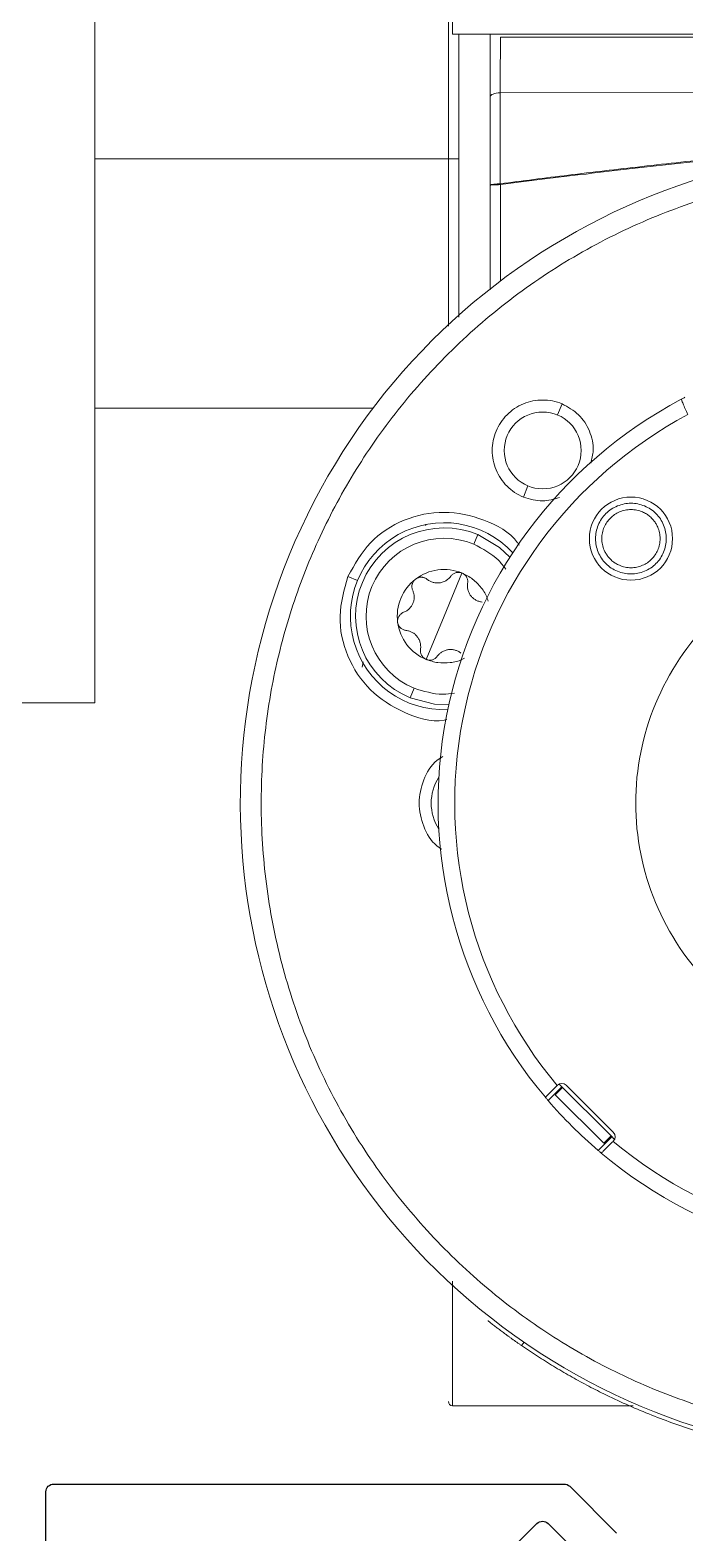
# Model space of a CAD drawing. Header units: inches. Extents: x 0 to 234, y -37 to 292.
# Drawn here: x 13.782 to 15.021, y -11 to -8.152 of the extents above; entities that cross this region are included whole.
import ezdxf

# ---------------------------------------------------------------- set-up
doc = ezdxf.new("R2010")
doc.units = ezdxf.units.IN
doc.header["$MEASUREMENT"] = 0
doc.layers.get('0').update_dxf_attribs({"lineweight": 25})

# ---------------------------------------------------------------- blocks, each defined once
blk = doc.blocks.new('A$C1483')
at = {"color": 1, "linetype": 'Continuous', "lineweight": 18}
for p, q in [((4.0611, 2.7047), (4.0611, 3.1772)), ((4.0611, 2.7047), (2.3839, 2.7047)), ((3.9902, 2.7047), (3.9902, 2.6256)), ((4.0493, 2.1689), (4.0493, 2.7047)), ((3.9711, 2.5939), (3.2225, 2.5946)), ((4.0493, 2.4685), (4.7382, 2.4685)), ((3.9705, 2.4197), (3.9705, 2.2372)), ((3.8627, 1.9835), (3.854, 2.0045)), ((4.7382, 1.9961), (4.2116, 1.9961)), ((3.9272, 1.8279), (3.9185, 1.8489)), ((4.0132, 1.7567), (4.0208, 1.7385)), ((4.0773, 1.6021), (4.0434, 1.6839)), ((4.2409, 1.6699), (4.2591, 1.6774)), ((4.1112, 1.5202), (4.0773, 1.6021)), ((4.2303, 1.5156), (4.2321, 1.5053)), ((4.1338, 1.4657), (4.1413, 1.4475)), ((3.8461, 0.7135), (3.757, 0.6244)), ((3.8595, 0.7158), (3.7612, 0.6175)), ((3.8628, 0.7135), (3.8632, 0.7131)), ((3.867, 0.6954), (3.7751, 0.6036)), ((3.867, 0.6954), (3.853, 0.7093)), ((3.8544, 0.7107), (3.8804, 0.6847)), ((3.7547, 0.611), (3.7612, 0.6175)), ((3.7574, 0.6073), (3.757, 0.6077)), ((3.7598, 0.6161), (3.7858, 0.5901)), ((3.7751, 0.6036), (3.7612, 0.6175)), ((4.0611, 0.1063), (4.0611, 0.3425)), ((3.9308, 0.2205), (3.9259, 0.2267)), ((3.7194, 0.1063), (4.0611, 0.1063))]:
    blk.add_line(p, q, dxfattribs=at)
blk.add_lwpolyline([(4.7381, 3.0222), (4.7381, 1.438), (5.3682, 1.438), (5.3682, 3.0222)], close=True, dxfattribs=at)
at = {"color": 1, "linetype": 'Continuous', "lineweight": 18, "flags": 128}
for points in [[(3.9902, 2.5858), (3.9898, 2.5874), (3.9888, 2.5889), (3.987, 2.5902), (3.9846, 2.5914), (3.9817, 2.5924), (3.9784, 2.5932), (3.9748, 2.5937), (3.9711, 2.5939)], [(3.9527, 1.7138), (3.9723, 1.7324), (4.0132, 1.7567)], [(4.1413, 1.4475), (4.0951, 1.4357), (4.0682, 1.435)]]:
    blk.add_lwpolyline(points, dxfattribs=at)
at = {"color": 1, "linetype": 'Continuous', "lineweight": 18}
for centre, radius in [((3.8906, 1.9162), 0.0728), ((3.7236, 1.7491), 0.0787)]:
    blk.add_circle(centre, radius, dxfattribs=at)
for centre, radius, start, end in [((3.2225, 1.248), 1.2402, 146.9085, 104.1536), ((3.2225, 1.248), 0.8661, 319.9544, 62.0456), ((4.0773, 1.6021), 0.1772, 267.7639, 137.2361), ((4.0773, 1.6021), 0.1673, 292.5, 112.5), ((4.0099, 1.248), 0.0917, 327.4623, 32.5377), ((3.2225, 1.248), 0.8661, 207.9544, 310.0456), ((3.8544, 0.7052), 0.0118, 45, 135), ((3.2225, 1.248), 0.8661, 310.5682, 319.4318), ((3.7653, 0.6161), 0.0118, 135, 225), ((4.0611, 0.1142), 0.00787, 270, 0)]:
    blk.add_arc(centre, radius, start, end, dxfattribs=at)
for points, knots in [([(4.0689, 2.1517), (4.0689, 2.1953), (4.0689, 2.2877), (4.0689, 2.4276), (4.0689, 2.5646), (4.0689, 2.6898), (4.0689, 2.7615), (4.0689, 2.7966)], [0, 0, 0, 0, 0.188022, 0.398211, 0.605375, 0.806743, 1, 1, 1, 1]), ([(3.971, 2.5938), (3.971, 2.5957), (3.971, 2.6098), (3.9709, 2.6376), (3.9707, 2.673), (3.9706, 2.6905), (3.9706, 2.6993)], [0, 0, 0, 0, 0.048829, 0.366043, 0.683089, 1, 1, 1, 1]), ([(3.9902, 2.2207), (3.9902, 2.2545), (3.9902, 2.3413), (3.9902, 2.4798), (3.9902, 2.577), (3.9902, 2.6256)], [0, 0, 0, 0, 0.241839, 0.62092, 1, 1, 1, 1]), ([(3.9711, 2.4214), (3.95, 2.4241), (3.907, 2.4297), (3.8412, 2.4379), (3.7728, 2.4461), (3.7018, 2.4543), (3.6282, 2.4625), (3.5521, 2.4707), (3.4734, 2.4789), (3.392, 2.4871), (3.3081, 2.4954), (3.2513, 2.5008), (3.2225, 2.5035)], [0, 0, 0, 0, 0.0846491, 0.1727047, 0.264169, 0.3590439, 0.4573311, 0.559032, 0.6641482, 0.7726809, 0.8846311, 1, 1, 1, 1]), ([(3.2225, 2.5011), (3.2585, 2.4977), (3.3292, 2.4911), (3.4332, 2.4808), (3.5329, 2.4706), (3.6285, 2.4604), (3.72, 2.4503), (3.8072, 2.4401), (3.8903, 2.4301), (3.9442, 2.4231), (3.9705, 2.4197)], [0, 0, 0, 0, 0.144331, 0.283135, 0.416413, 0.544167, 0.6664, 0.783114, 0.894313, 1, 1, 1, 1]), ([(2.951, 2.4177), (2.9968, 2.4267), (3.0896, 2.445), (3.2335, 2.4515), (3.3812, 2.4415), (3.5302, 2.4121), (3.6768, 2.3632), (3.8168, 2.2953), (3.9469, 2.2099), (4.0641, 2.1091), (4.1656, 1.9963), (4.2503, 1.8746), (4.3176, 1.7474), (4.3685, 1.6156), (4.4038, 1.4787), (4.423, 1.3362), (4.4249, 1.188), (4.4079, 1.0371), (4.3712, 0.8869), (4.3151, 0.7418), (4.2407, 0.6052), (4.1499, 0.4801), (4.0457, 0.3696), (3.9315, 0.2752), (3.8103, 0.1977), (3.6831, 0.1361), (3.5495, 0.0897), (3.409, 0.0588), (3.2615, 0.0448), (3.1098, 0.0492), (2.9571, 0.0735), (2.8079, 0.1175), (2.6656, 0.1804), (2.5334, 0.2606), (2.4147, 0.3553), (2.3113, 0.4614), (2.2241, 0.5759), (2.1522, 0.6976), (2.095, 0.8268), (2.0527, 0.9643), (2.0265, 1.1102), (2.0185, 1.2618), (2.03, 1.416), (2.0619, 1.5681), (2.1108, 1.7129), (2.158, 1.8015), (2.1808, 1.8443)], [0, 0, 0, 0, 0.021324, 0.04324, 0.06571, 0.08901, 0.112556, 0.136299, 0.160039, 0.183586, 0.206889, 0.229356, 0.251272, 0.272598, 0.293922, 0.315838, 0.338308, 0.361608, 0.385155, 0.408898, 0.432638, 0.456184, 0.479487, 0.501954, 0.523871, 0.545197, 0.56652, 0.588437, 0.610907, 0.634207, 0.657753, 0.681496, 0.705236, 0.728782, 0.752085, 0.774553, 0.796469, 0.817795, 0.839119, 0.861035, 0.883505, 0.906805, 0.930351, 0.954094, 0.977835, 1, 1, 1, 1]), ([(3.9711, 2.4214), (3.972, 2.4213), (3.9739, 2.4212), (3.9767, 2.421), (3.9795, 2.4208), (3.9822, 2.4205), (3.9849, 2.4202), (3.9875, 2.4197), (3.9897, 2.4191), (3.99, 2.4187), (3.9902, 2.4184)], [0, 0, 0, 0, 0.092182, 0.188056, 0.287667, 0.391054, 0.498255, 0.641461, 0.808718, 1, 1, 1, 1]), ([(3.9705, 2.4197), (3.9757, 2.4197), (3.9808, 2.4196), (3.9881, 2.4191), (3.9902, 2.4188), (3.9902, 2.4184)], [0, 0, 0, 0, 0.5, 0.5, 1, 1, 1, 1]), ([(3.6285, 2.0131), (3.6285, 2.0131), (3.6282, 2.0124), (3.6269, 2.0094), (3.626, 2.0073), (3.6226, 1.9992), (3.6194, 1.9917), (3.6162, 1.984)], [0, 0, 0, 0, 0.25, 0.25, 0.5, 0.5, 1, 1, 1, 1]), ([(3.6215, 2.0168), (3.6234, 2.0158), (3.6252, 2.0149), (3.6277, 2.0135), (3.6285, 2.0131), (3.6285, 2.0131)], [0, 0, 0, 0, 0.5, 0.5, 1, 1, 1, 1]), ([(3.854, 2.0045), (3.843, 1.9983), (3.8209, 1.9861), (3.8004, 1.9536), (3.7923, 1.9202), (3.7977, 1.9001), (3.7998, 1.8921)], [0, 0, 0, 0, 0.273365, 0.546729, 0.820094, 1, 1, 1, 1]), ([(3.854, 2.0045), (3.8656, 2.0092), (3.8781, 2.0117), (3.9031, 2.0117), (3.9156, 2.0092), (3.9387, 1.9997), (3.9493, 1.9926), (3.967, 1.9749), (3.9741, 1.9643), (3.9837, 1.9412), (3.9862, 1.9287), (3.9862, 1.9037), (3.9837, 1.8911), (3.9741, 1.868), (3.967, 1.8574), (3.9493, 1.8397), (3.9387, 1.8327), (3.9272, 1.8279)], [0, 0, 0, 0, 0.125, 0.125, 0.25, 0.25, 0.375, 0.375, 0.5, 0.5, 0.625, 0.625, 0.75, 0.75, 0.875, 0.875, 1, 1, 1, 1]), ([(3.6162, 1.984), (3.8375, 1.8656), (3.9939, 1.6537), (4.0897, 1.1608), (4.0241, 0.9058), (3.8632, 0.7131)], [0, 0, 0, 0, 0.5, 0.5, 1, 1, 1, 1]), ([(3.8591, 1.8269), (3.8696, 1.8238), (3.8923, 1.8172), (3.915, 1.8241), (3.9272, 1.8279)], [0, 0, 0, 0, 0.463243, 1, 1, 1, 1]), ([(3.6763, 1.7965), (3.6701, 1.7903), (3.6651, 1.7828), (3.6584, 1.7666), (3.6567, 1.7579), (3.6567, 1.7404), (3.6584, 1.7316), (3.6651, 1.7154), (3.6701, 1.708), (3.6825, 1.6956), (3.6899, 1.6906), (3.7061, 1.6839), (3.7148, 1.6822), (3.7323, 1.6822), (3.7411, 1.6839), (3.7573, 1.6906), (3.7647, 1.6956), (3.7709, 1.7018)], [0, 0, 0, 0, 0.125, 0.125, 0.25, 0.25, 0.375, 0.375, 0.5, 0.5, 0.625, 0.625, 0.75, 0.75, 0.875, 0.875, 1, 1, 1, 1]), ([(3.7709, 1.7018), (3.7771, 1.708), (3.7821, 1.7154), (3.7888, 1.7316), (3.7905, 1.7404), (3.7905, 1.7579), (3.7888, 1.7666), (3.7821, 1.7828), (3.7771, 1.7903), (3.7647, 1.8027), (3.7573, 1.8076), (3.7411, 1.8143), (3.7323, 1.8161), (3.7148, 1.8161), (3.7061, 1.8143), (3.6899, 1.8076), (3.6825, 1.8027), (3.6763, 1.7965)], [0, 0, 0, 0, 0.125, 0.125, 0.25, 0.25, 0.375, 0.375, 0.5, 0.5, 0.625, 0.625, 0.75, 0.75, 0.875, 0.875, 1, 1, 1, 1]), ([(3.6846, 1.7881), (3.6856, 1.7891), (3.6876, 1.791), (3.6909, 1.7936), (3.6943, 1.7959), (3.6979, 1.798), (3.7038, 1.8008), (3.7123, 1.8035), (3.7236, 1.8046), (3.7348, 1.8035), (3.7486, 1.7991), (3.7635, 1.7891), (3.7736, 1.7742), (3.778, 1.7604), (3.7791, 1.7491), (3.778, 1.7379), (3.775, 1.7285), (3.7712, 1.721), (3.7673, 1.7152), (3.7641, 1.7119), (3.7626, 1.7102)], [0, 0, 0, 0, 0.02417, 0.048142, 0.072054, 0.096045, 0.120253, 0.185244, 0.250358, 0.315349, 0.380462, 0.500024, 0.619586, 0.684577, 0.74969, 0.814682, 0.879795, 0.919944, 0.959798, 1, 1, 1, 1]), ([(4.2591, 1.6774), (4.2465, 1.7001), (4.2213, 1.7455), (4.1543, 1.7885), (4.0769, 1.8044), (4.0016, 1.7874), (3.9511, 1.7613), (3.9361, 1.7384), (3.9352, 1.7369)], [0, 0, 0, 0, 0.197318, 0.394637, 0.591955, 0.789274, 0.986592, 1, 1, 1, 1]), ([(3.7626, 1.7102), (3.7616, 1.7092), (3.7596, 1.7073), (3.7563, 1.7047), (3.7529, 1.7024), (3.7493, 1.7003), (3.7434, 1.6975), (3.7348, 1.6948), (3.7236, 1.6936), (3.7123, 1.6948), (3.6985, 1.6991), (3.6837, 1.7092), (3.6736, 1.7241), (3.6692, 1.7379), (3.6681, 1.7491), (3.6692, 1.7604), (3.6722, 1.7698), (3.676, 1.7773), (3.6799, 1.783), (3.683, 1.7864), (3.6846, 1.7881)], [0, 0, 0, 0, 0.02417, 0.048142, 0.072054, 0.096045, 0.120253, 0.185244, 0.250358, 0.315349, 0.380462, 0.500024, 0.619586, 0.684577, 0.74969, 0.814682, 0.879795, 0.919944, 0.959798, 1, 1, 1, 1]), ([(4.1338, 1.4657), (4.209, 1.4969), (4.2448, 1.5833), (4.1825, 1.7339), (4.096, 1.7697), (4.0208, 1.7385)], [0, 0, 0, 0, 0.5, 0.5, 1, 1, 1, 1]), ([(4.1125, 1.7741), (4.1123, 1.7746), (4.1119, 1.7756), (4.1117, 1.7764), (4.1118, 1.7765), (4.1119, 1.7765)], [0, 0, 0, 0, 0.403193, 0.791408, 1, 1, 1, 1]), ([(3.9604, 1.6914), (3.9649, 1.6972), (3.9808, 1.7177), (4.0041, 1.7298), (4.0208, 1.7385)], [0, 0, 0, 0, 0.28312, 1, 1, 1, 1]), ([(4.0434, 1.6839), (4.0364, 1.6804), (4.0225, 1.6734), (4.0065, 1.6565), (3.9967, 1.6418), (3.9945, 1.6326), (3.994, 1.6309)], [0, 0, 0, 0, 0.309821, 0.619642, 0.929464, 1, 1, 1, 1]), ([(4.0326, 1.6647), (4.0325, 1.6656), (4.0323, 1.6673), (4.0325, 1.6698), (4.033, 1.6723), (4.0338, 1.6746), (4.0349, 1.6767), (4.0362, 1.6786), (4.0378, 1.6803), (4.0395, 1.6818), (4.0414, 1.683), (4.0427, 1.6836), (4.0434, 1.6839)], [0, 0, 0, 0, 0.110501, 0.218538, 0.324155, 0.427398, 0.528315, 0.626959, 0.723387, 0.81766, 0.909841, 1, 1, 1, 1]), ([(4.0434, 1.6839), (4.0576, 1.6898), (4.0735, 1.6919), (4.1042, 1.6879), (4.119, 1.6818), (4.1312, 1.6723)], [0, 0, 0, 0, 0.5, 0.5, 1, 1, 1, 1]), ([(4.0434, 1.6839), (4.0441, 1.6842), (4.0456, 1.6848), (4.0481, 1.6852), (4.0506, 1.6853), (4.0532, 1.6851), (4.0557, 1.6844), (4.0582, 1.6834), (4.0606, 1.682), (4.0627, 1.6801), (4.0639, 1.6787), (4.0645, 1.6779)], [0, 0, 0, 0, 0.100303, 0.203111, 0.308518, 0.416612, 0.527472, 0.641175, 0.757788, 0.877377, 1, 1, 1, 1]), ([(4.0326, 1.6647), (4.0328, 1.6636), (4.0331, 1.6614), (4.0331, 1.6582), (4.0327, 1.6551), (4.0319, 1.6511), (4.0302, 1.6462), (4.0268, 1.6408), (4.0224, 1.6361), (4.0173, 1.6326), (4.0115, 1.63), (4.0074, 1.6293), (4.0052, 1.6289)], [0, 0, 0, 0, 0.068992, 0.133694, 0.19413, 0.250333, 0.378364, 0.500409, 0.622079, 0.750212, 0.866529, 1, 1, 1, 1]), ([(4.1092, 1.672), (4.1083, 1.6713), (4.1065, 1.67), (4.1037, 1.6683), (4.1008, 1.6671), (4.0979, 1.6661), (4.0951, 1.6655), (4.0923, 1.6651), (4.0881, 1.665), (4.0823, 1.6656), (4.0755, 1.6682), (4.0693, 1.6722), (4.0662, 1.6759), (4.0645, 1.6779)], [0, 0, 0, 0, 0.06916, 0.135253, 0.19831, 0.258363, 0.315454, 0.369626, 0.420936, 0.563637, 0.710477, 0.844627, 1, 1, 1, 1]), ([(4.0719, 1.4063), (4.0737, 1.4059), (4.1006, 1.4003), (4.1548, 1.4175), (4.2201, 1.4588), (4.2635, 1.5248), (4.2805, 1.6026), (4.2662, 1.6525), (4.2591, 1.6774)], [0, 0, 0, 0, 0.013967, 0.211173, 0.40838, 0.605587, 0.802793, 1, 1, 1, 1]), ([(4.1092, 1.672), (4.1099, 1.6725), (4.1113, 1.6736), (4.1136, 1.6747), (4.1159, 1.6755), (4.1183, 1.6759), (4.1207, 1.6761), (4.1231, 1.6759), (4.1253, 1.6754), (4.1275, 1.6746), (4.1294, 1.6736), (4.1306, 1.6728), (4.1312, 1.6723)], [0, 0, 0, 0, 0.110501, 0.218538, 0.324155, 0.427398, 0.528315, 0.626959, 0.723387, 0.81766, 0.909841, 1, 1, 1, 1]), ([(4.1312, 1.6723), (4.1435, 1.6629), (4.1532, 1.6503), (4.165, 1.6217), (4.1671, 1.6059), (4.1651, 1.5906)], [0, 0, 0, 0, 0.5, 0.5, 1, 1, 1, 1]), ([(4.1312, 1.6723), (4.1318, 1.6718), (4.1331, 1.6708), (4.1347, 1.6689), (4.1361, 1.6668), (4.1371, 1.6644), (4.1378, 1.6619), (4.1382, 1.6592), (4.1381, 1.6564), (4.1376, 1.6536), (4.1369, 1.6519), (4.1366, 1.651)], [0, 0, 0, 0, 0.100272, 0.203056, 0.308447, 0.416533, 0.527393, 0.641103, 0.757732, 0.877345, 1, 1, 1, 1]), ([(4.1538, 1.6095), (4.1527, 1.6099), (4.1507, 1.6107), (4.1479, 1.6124), (4.1454, 1.6141), (4.1424, 1.6168), (4.139, 1.6208), (4.136, 1.6264), (4.1342, 1.6325), (4.1336, 1.6387), (4.1343, 1.645), (4.1358, 1.6489), (4.1366, 1.651)], [0, 0, 0, 0, 0.068999, 0.133697, 0.194119, 0.250295, 0.378344, 0.500381, 0.622066, 0.7502, 0.866507, 1, 1, 1, 1]), ([(3.5705, 1.596), (3.616, 1.5505), (3.6525, 1.4959), (3.7018, 1.3768), (3.7146, 1.3125), (3.7146, 1.1836), (3.7018, 1.1192), (3.6525, 1.0002), (3.616, 0.9456), (3.5249, 0.8545), (3.4703, 0.818), (3.3513, 0.7687), (3.2869, 0.7559), (3.1581, 0.7559), (3.0937, 0.7687), (2.9746, 0.818), (2.9201, 0.8545), (2.8745, 0.9)], [0, 0, 0, 0, 0.125, 0.125, 0.25, 0.25, 0.375, 0.375, 0.5, 0.5, 0.625, 0.625, 0.75, 0.75, 0.875, 0.875, 1, 1, 1, 1]), ([(4.1538, 1.6095), (4.1546, 1.6091), (4.1561, 1.6084), (4.1583, 1.607), (4.1601, 1.6054), (4.1617, 1.6035), (4.163, 1.6015), (4.1641, 1.5994), (4.1648, 1.5972), (4.1652, 1.595), (4.1653, 1.5927), (4.1652, 1.5913), (4.1651, 1.5906)], [0, 0, 0, 0, 0.11053, 0.21859, 0.324223, 0.427475, 0.528395, 0.627036, 0.723454, 0.817711, 0.909869, 1, 1, 1, 1]), ([(4.1651, 1.5906), (4.1631, 1.5752), (4.157, 1.5605), (4.1381, 1.5359), (4.1254, 1.5262), (4.1112, 1.5202)], [0, 0, 0, 0, 0.5, 0.5, 1, 1, 1, 1]), ([(4.1219, 1.5395), (4.1217, 1.5406), (4.1214, 1.5428), (4.1215, 1.546), (4.1218, 1.549), (4.1226, 1.5531), (4.1244, 1.558), (4.1277, 1.5634), (4.1321, 1.5681), (4.1372, 1.5716), (4.143, 1.5742), (4.1471, 1.5749), (4.1493, 1.5753)], [0, 0, 0, 0, 0.068992, 0.1336936, 0.1941301, 0.2503328, 0.3783637, 0.5004087, 0.6220787, 0.750212, 0.8665289, 1, 1, 1, 1]), ([(4.1651, 1.5906), (4.165, 1.5898), (4.1647, 1.5882), (4.1638, 1.5859), (4.1627, 1.5836), (4.1612, 1.5815), (4.1594, 1.5796), (4.1572, 1.578), (4.1548, 1.5766), (4.1521, 1.5757), (4.1503, 1.5754), (4.1493, 1.5753)], [0, 0, 0, 0, 0.100303, 0.203111, 0.308518, 0.416612, 0.527473, 0.641175, 0.757788, 0.877377, 1, 1, 1, 1]), ([(4.0453, 1.5322), (4.0462, 1.5329), (4.0479, 1.5342), (4.0508, 1.5358), (4.0535, 1.537), (4.0574, 1.5383), (4.0626, 1.5393), (4.0689, 1.5391), (4.0752, 1.5376), (4.0808, 1.5349), (4.086, 1.5312), (4.0886, 1.528), (4.09, 1.5263)], [0, 0, 0, 0, 0.068992, 0.1336936, 0.1941301, 0.2503328, 0.3783637, 0.5004087, 0.6220787, 0.750212, 0.8665289, 1, 1, 1, 1]), ([(4.1219, 1.5395), (4.122, 1.5386), (4.1222, 1.5369), (4.122, 1.5344), (4.1215, 1.5319), (4.1207, 1.5296), (4.1196, 1.5275), (4.1183, 1.5255), (4.1167, 1.5238), (4.115, 1.5224), (4.1131, 1.5212), (4.1118, 1.5205), (4.1112, 1.5202)], [0, 0, 0, 0, 0.110501, 0.218538, 0.324155, 0.427398, 0.528315, 0.626959, 0.723387, 0.81766, 0.909841, 1, 1, 1, 1]), ([(4.0389, 1.5228), (4.0404, 1.5219), (4.0484, 1.517), (4.0657, 1.5136), (4.089, 1.5129), (4.1038, 1.5178), (4.1112, 1.5202)], [0, 0, 0, 0, 0.068756, 0.37917, 0.689585, 1, 1, 1, 1]), ([(4.1112, 1.5202), (4.1104, 1.52), (4.109, 1.5194), (4.1067, 1.519), (4.1034, 1.5188), (4.099, 1.5195), (4.0939, 1.5219), (4.0913, 1.5248), (4.09, 1.5263)], [0, 0, 0, 0, 0.09662, 0.193649, 0.291162, 0.51031, 0.746394, 1, 1, 1, 1]), ([(4.1338, 1.4657), (4.1158, 1.46), (4.0908, 1.4522), (4.065, 1.4554), (4.0577, 1.4563)], [0, 0, 0, 0, 0.716191, 1, 1, 1, 1]), ([(4.0815, 1.1609), (4.0847, 1.1628), (4.1006, 1.1727), (4.1178, 1.2037), (4.1276, 1.248), (4.1179, 1.2924), (4.1001, 1.3239), (4.0835, 1.334), (4.0797, 1.3364)], [0, 0, 0, 0, 0.055288, 0.275063, 0.494838, 0.714613, 0.934389, 1, 1, 1, 1]), ([(3.7574, 0.6073), (3.5647, 0.4464), (3.3097, 0.3808), (2.8168, 0.4766), (2.6049, 0.633), (2.4865, 0.8544)], [0, 0, 0, 0, 0.5, 0.5, 1, 1, 1, 1]), ([(3.8632, 0.7131), (3.8661, 0.7102), (3.869, 0.7073), (3.8744, 0.7019), (3.8769, 0.6994), (3.8831, 0.6932), (3.8855, 0.6908), (3.8855, 0.6908)], [0, 0, 0, 0, 0.25, 0.25, 0.5, 0.5, 1, 1, 1, 1]), ([(3.8855, 0.6908), (3.8855, 0.6908), (3.885, 0.6901), (3.8831, 0.6879), (3.8818, 0.6863), (3.8804, 0.6847)], [0, 0, 0, 0, 0.5, 0.5, 1, 1, 1, 1]), ([(3.7798, 0.585), (3.7798, 0.585), (3.7792, 0.5856), (3.7769, 0.5878), (3.7753, 0.5895), (3.7691, 0.5957), (3.7633, 0.6014), (3.7574, 0.6073)], [0, 0, 0, 0, 0.25, 0.25, 0.5, 0.5, 1, 1, 1, 1]), ([(3.7858, 0.5901), (3.7842, 0.5887), (3.7826, 0.5874), (3.7804, 0.5855), (3.7798, 0.585), (3.7798, 0.585)], [0, 0, 0, 0, 0.5, 0.5, 1, 1, 1, 1]), ([(3.9308, 0.2205), (3.9323, 0.2215), (3.9352, 0.2235), (3.9396, 0.2266), (3.944, 0.2297), (3.9484, 0.2328), (3.9527, 0.2359), (3.9569, 0.239), (3.9611, 0.242), (3.9651, 0.245), (3.9689, 0.2478), (3.9726, 0.2506), (3.9759, 0.2531), (3.9791, 0.2555), (3.9823, 0.258), (3.9857, 0.2606), (3.9889, 0.2631), (3.9917, 0.2653), (3.9938, 0.2669), (3.9941, 0.2671), (3.9942, 0.2672)], [0, 0, 0, 0, 0.043218, 0.086891, 0.131019, 0.175604, 0.220647, 0.266148, 0.312109, 0.358531, 0.405414, 0.452759, 0.500567, 0.54297, 0.595027, 0.656735, 0.728091, 0.80909, 0.899728, 1, 1, 1, 1]), ([(2.5142, 0.2205), (2.5204, 0.2162), (2.5328, 0.2077), (2.5518, 0.1954), (2.571, 0.1835), (2.5903, 0.1719), (2.6099, 0.1606), (2.6297, 0.1497), (2.6497, 0.1391), (2.6909, 0.1183), (2.7548, 0.0897), (2.8435, 0.0577), (2.9352, 0.0323), (3.0613, 0.0075), (3.2225, -0.005), (3.3837, 0.0075), (3.5098, 0.0323), (3.6014, 0.0577), (3.6902, 0.0897), (3.7581, 0.1201), (3.8074, 0.1453), (3.839, 0.1627), (3.8702, 0.181), (3.9009, 0.2002), (3.9208, 0.2137), (3.9308, 0.2205)], [0, 0, 0, 0, 0.01502, 0.030026, 0.045023, 0.060015, 0.075008, 0.090006, 0.105014, 0.120037, 0.182132, 0.24424, 0.307815, 0.371403, 0.500001, 0.6286, 0.692174, 0.755762, 0.817857, 0.879965, 0.90399, 0.927986, 0.951973, 0.975971, 1, 1, 1, 1])]:
    blk.add_open_spline(points, degree=3, knots=knots, dxfattribs=at)
for points in [[(3.9706, 2.6993), (3.7212, 2.6992), (3.4719, 2.6993), (3.2226, 2.6995)], [(3.9711, 2.4214), (3.9711, 2.4806), (3.9711, 2.5385), (3.9711, 2.5939)], [(3.9711, 2.4214), (3.9709, 2.4208), (3.9707, 2.4203), (3.9705, 2.4197)]]:
    blk.add_open_spline(points, degree=3, dxfattribs=at)
blk = doc.blocks.new('A$C28736')
for p, q in [((2.1632, 3.0056), (2.0747, 2.9171)), ((3.1394, 3.01), (2.1738, 3.01)), ((3.1544, 2.875), (3.1544, 2.995)), ((2.1304, 2.8614), (2.204, 2.9351)), ((2.2253, 2.9351), (2.303, 2.8573))]:
    blk.add_line(p, q)
for centre, start, end in [((2.1738, 2.995), 90, 135), ((3.1394, 2.995), 0, 90), ((2.2146, 2.9245), 45, 135)]:
    blk.add_arc(centre, 0.015, start, end)

msp = doc.modelspace()

# ---------------------------------------------------------------- block references
at = {"xscale": -1}
for name, p in [('A$C28736', (16.966473, -13.91697)), ('A$C1483', (18.642786, -10.865077))]:
    msp.add_blockref(name, p, dxfattribs=at)

doc.saveas('drawing.dxf')
